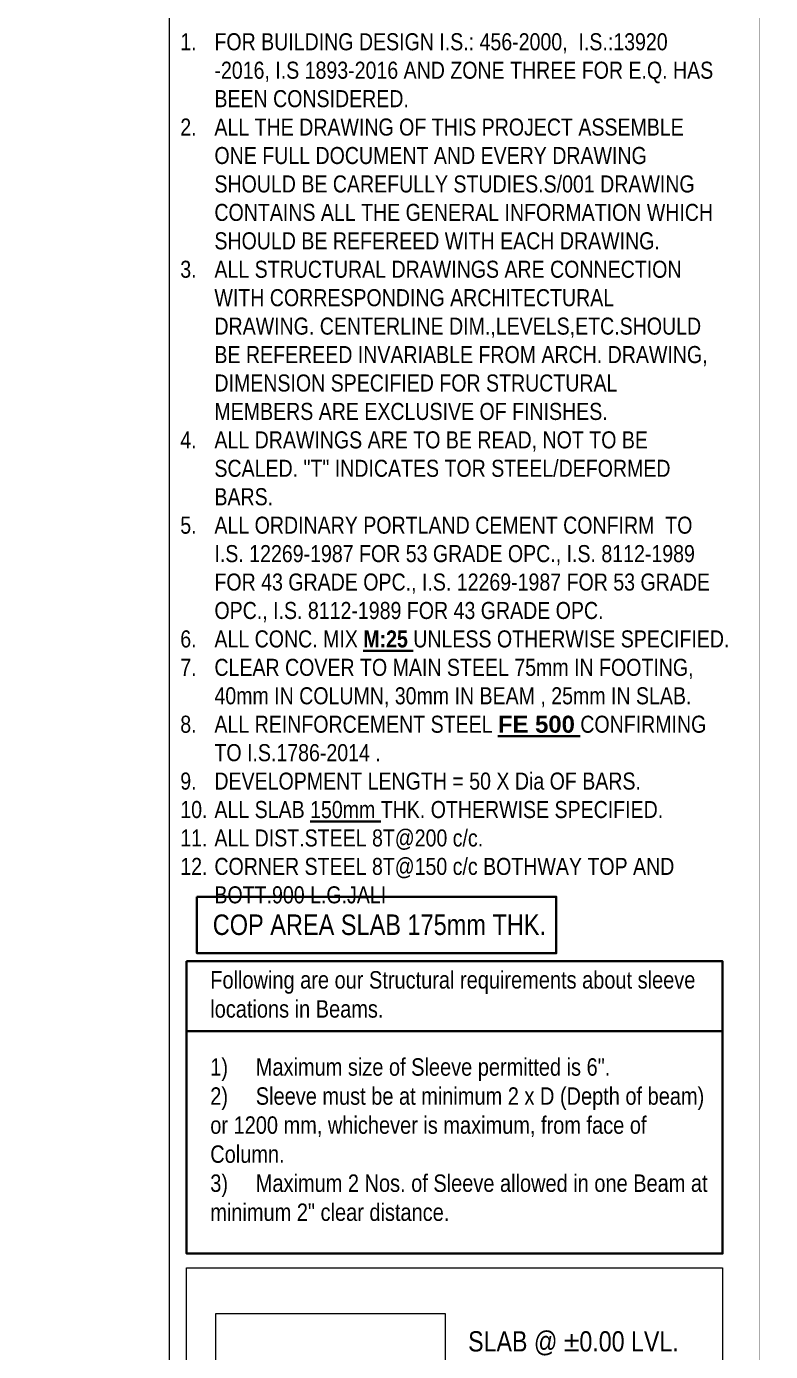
# Model space of a CAD drawing. Header units: millimetres. Extents: x 1112055 to 3390982, y -148532 to 766891.
# Drawn here: x 2872240 to 2896116, y -8827 to 33731 of the extents above; entities that cross this region are included whole.
import ezdxf
from ezdxf.enums import TextEntityAlignment as Align

# ---------------------------------------------------------------- set-up
doc = ezdxf.new("R2010")
doc.units = ezdxf.units.MM
doc.layers.add('B TITLE BLOCK', color=250, linetype='Continuous', lineweight=0)
doc.layers.add('g-sol250', color=250, linetype='Continuous', lineweight=5)
doc.layers.add('CTITLE', color=250, linetype='Continuous')
doc.layers.add('FORMAT TEXT', color=7, linetype='Continuous')
doc.styles.add('SWINC', font='swissc.ttf')

msp = doc.modelspace()

# ---------------------------------------------------------------- linework, layer by layer
at = {"color": 252, "lineweight": 0, "ltscale": 25, "const_width": 7.31}
msp.add_lwpolyline([(2800193.1, 48524.9), (2896112.6, 48524.9), (2896112.6, -91887.3), (2800193.1, -91887.3)], close=True, dxfattribs=at)
at = {"layer": 'B TITLE BLOCK', "color": 250, "lineweight": 0}
msp.add_line((2876820.5, 47881.9), (2876820.5, -90897.9), dxfattribs=at)
at = {"layer": 'B TITLE BLOCK', "color": 3, "lineweight": 30}
msp.add_line((2877375.7, 1461.5), (2894578.1, 1461.5), dxfattribs=at)
at = {"layer": 'B TITLE BLOCK', "color": 1, "ltscale": 25, "const_width": 7.31}
msp.add_lwpolyline([(2800529.8, 48188.2), (2895775.9, 48188.2), (2895775.9, -91550.5), (2800529.8, -91550.5)], close=True, dxfattribs=at)
at = {"layer": 'B TITLE BLOCK', "color": 250, "lineweight": 0, "ltscale": 25, "const_width": 7.31}
msp.add_lwpolyline([(2800836.2, 47881.9), (2895469.5, 47881.9), (2895469.5, -91244.2), (2800836.2, -91244.2)], close=True, dxfattribs=at)
at = {"layer": 'B TITLE BLOCK', "color": 3, "lineweight": 30}
msp.add_lwpolyline([(2877375.7, 3708.7), (2894578.1, 3708.7), (2894578.1, -5680.6), (2877375.7, -5680.6)], close=True, dxfattribs=at)
at = {"layer": 'B TITLE BLOCK', "color": 250, "lineweight": 0}
msp.add_lwpolyline([(2877375.7, -6136.8), (2894578.1, -6136.8), (2894578.1, -27636.7), (2877375.7, -27636.7)], close=True, dxfattribs=at)
at = {"layer": 'FORMAT TEXT', "color": 1, "lineweight": 30}
msp.add_lwpolyline([(2877707.5, 5780.1), (2889238.3, 5780.1), (2889238.3, 3964.8), (2877707.5, 3964.8)], close=True, dxfattribs=at)
at = {"layer": 'g-sol250', "color": 250}
msp.add_lwpolyline([(2878312.5, -7604.2), (2885675.1, -7604.2), (2885675.1, -9492.4), (2878312.5, -9492.4)], close=True, dxfattribs=at)

# ---------------------------------------------------------------- texts
at = {"lineweight": 30, "style": 'SWINC'}
msp.add_text('SLAB @ %%P0.00 LVL.', height=650, dxfattribs=at).set_placement((2886412.7, -8825.7))
at = {"layer": 'B TITLE BLOCK', "color": 0, "lineweight": 30, "insert": (2878137, 3389.2), "char_height": 559.5508, "width": 15973.313, "attachment_point": 1, "style": 'SWINC'}
msp.add_mtext('Following are our Structural requirements about sleeve locations in Beams.\\P\\P1)     Maximum size of Sleeve permitted is 6".\\P2)     Sleeve must be at minimum 2 x D (Depth of beam) or 1200 mm, whichever is maximum, from face of Column. \\P3)     Maximum 2 Nos. of Sleeve allowed in one Beam at minimum 2" clear distance. ', dxfattribs=at)
at = {"layer": 'CTITLE', "color": 0, "lineweight": 30, "insert": (2877174.8, 33514.2), "char_height": 547.8759, "attachment_point": 1, "style": 'SWINC'}
msp.add_mtext_dynamic_manual_height_columns('\\pxi-2,l2,t2,5.6817;1.^IFOR BUILDING DESIGN I.S.: 456-2000,  I.S.:13920 -2016, I.S 1893-2016 AND ZONE THREE FOR E.Q. HAS BEEN CONSIDERED.\\P2.^IALL THE DRAWING OF THIS PROJECT ASSEMBLE ONE FULL DOCUMENT AND EVERY DRAWING SHOULD BE CAREFULLY STUDIES.S/001 DRAWING CONTAINS ALL THE GENERAL INFORMATION WHICH SHOULD BE REFEREED WITH EACH DRAWING.\\P3.^IALL STRUCTURAL DRAWINGS ARE CONNECTION WITH CORRESPONDING ARCHITECTURAL DRAWING. CENTERLINE DIM.,LEVELS,ETC.SHOULD BE REFEREED INVARIABLE FROM ARCH. DRAWING, DIMENSION SPECIFIED FOR STRUCTURAL MEMBERS ARE EXCLUSIVE OF FINISHES.\\P4.^IALL DRAWINGS ARE TO BE READ, NOT TO BE SCALED. "T" INDICATES TOR STEEL/DEFORMED BARS.\\P5.^IALL ORDINARY PORTLAND CEMENT CONFIRM  TO I.S. 12269-1987 FOR 53 GRADE OPC., I.S. 8112-1989 FOR 43 GRADE OPC., I.S. 12269-1987 FOR 53 GRADE OPC., I.S. 8112-1989 FOR 43 GRADE OPC.\\P6.^IALL CONC. MIX {\\fSwis721 Cn BT|b1|i0|c0|p34;\\LM:25\\fSwis721 Cn BT|b0|i0|c0|p34; }UNLESS OTHERWISE SPECIFIED.\\P7.^ICLEAR COVER TO MAIN STEEL 75mm IN FOOTING, 40mm IN COLUMN, 30mm IN BEAM , 25mm IN SLAB.\\P8.^IALL REINFORCEMENT STEEL {\\fArial|b1|i0|c0|p34;\\LFE 500} CONFIRMING TO I.S.1786-2014 .\\P9.^IDEVELOPMENT LENGTH = 50 X Dia OF BARS.\\P10.^IALL SLAB {\\L150mm} THK. OTHERWISE SPECIFIED.\\P11.^IALL DIST.STEEL 8T@200 c/c.\\P12.^ICORNER STEEL 8T@150 c/c BOTHWAY TOP AND BOTT.900 L.G.JALI', width=17245.591, gutter_width=3.28, heights=[0], dxfattribs=at)
at = {"layer": 'FORMAT TEXT', "color": 1, "lineweight": 30, "style": 'SWINC'}
msp.add_text('COP AREA SLAB 175mm THK.', height=658.895, dxfattribs=at).set_placement((2883564.6, 4880.9), align=Align.MIDDLE)

doc.saveas('drawing.dxf')
